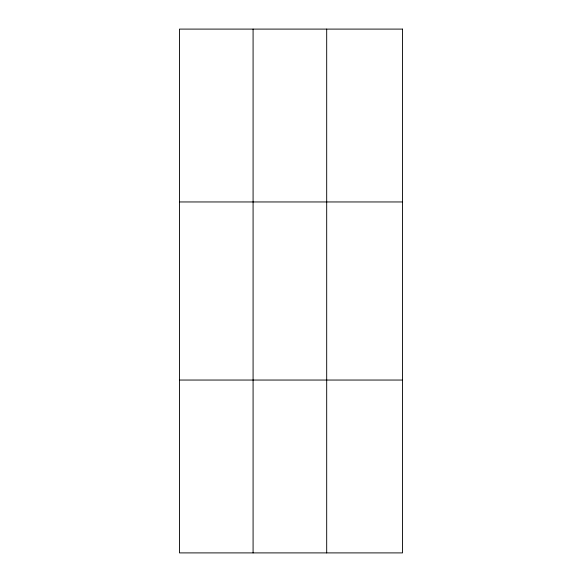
<?xml version="1.0" encoding="UTF-8"?>
<svg xmlns="http://www.w3.org/2000/svg" width="582" height="582" viewBox="0 0 582 582"><rect width="100%" height="100%" fill="white"/><g stroke="black" fill="none" stroke-linecap="round" stroke-linejoin="round"><path stroke-width="0.87" d="M253.083 552.9L253.083 29.1M326.691 552.9L326.691 29.1M179.467 201.954L402.533 201.954M179.467 380.046L402.533 380.046M402.533 29.1L402.533 552.9L179.467 552.9L179.467 29.1L402.533 29.1"/></g></svg>
